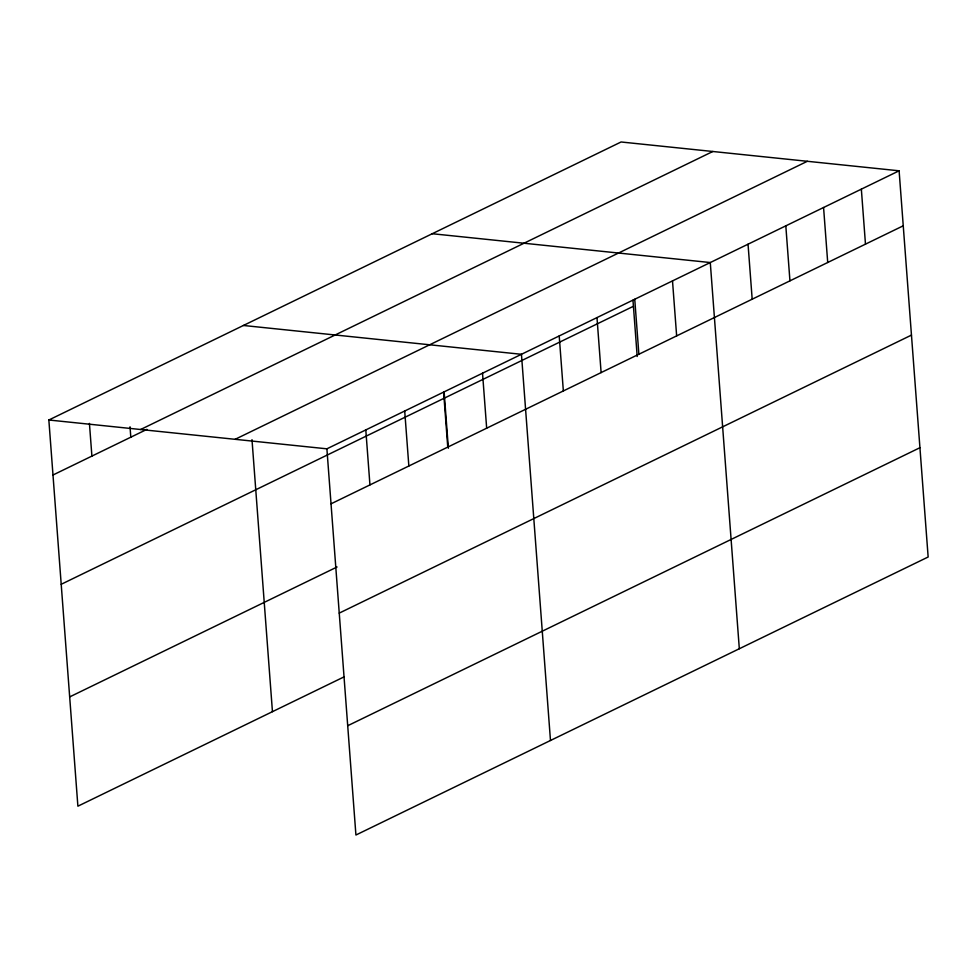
<?xml version="1.0" encoding="UTF-8"?>
<svg xmlns="http://www.w3.org/2000/svg" width="977" height="977" viewBox="0 0 977 977"><rect width="100%" height="100%" fill="white"/><g stroke="black" fill="none" stroke-linecap="round" stroke-linejoin="round"><path stroke-width="1.47" d="M343.928 676.939L77.891 806.196L48.85 420L621.079 141.983L899.109 170.804L928.15 557L355.921 835.017L326.892 448.822L899.109 170.804M140.603 429.514L712.831 151.484M52.99 475.005L146.904 429.367M235.139 439.308L807.356 161.29M61.209 584.295L633.426 306.277M331.02 503.827L903.249 225.797M69.672 696.906L337.065 566.99M339.239 613.116L911.468 335.099M347.714 725.728L919.931 447.71M432.237 233.723L710.279 262.544L739.32 648.752M243.407 325.475L521.449 354.297L550.478 740.493M48.85 420L326.892 448.822M861.348 189.147L865.475 244.152M823.574 207.503L827.714 262.495M785.813 225.846L789.941 280.851M748.04 244.201L752.18 299.194M672.506 280.9L676.646 335.905M634.745 299.243L638.885 354.248M632.974 300.208L637.199 356.495M596.984 317.598L601.111 372.603M559.21 335.941L563.35 390.947M482.528 373.202L486.668 428.207M444.132 391.948L448.37 448.235M443.619 392.107L447.759 447.112M404.71 411.012L408.85 466.017M365.801 429.917L369.941 484.922M251.993 439.674L272.449 711.671M130.026 426.79L130.808 437.195M89.432 423.395L91.899 456.1"/></g></svg>
